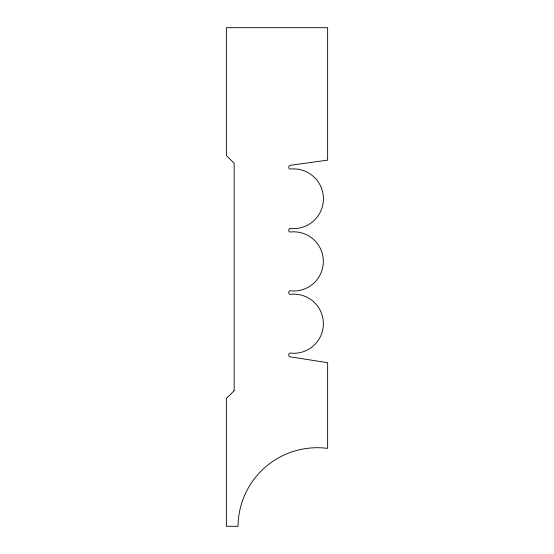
<?xml version="1.0" encoding="UTF-8"?>
<svg xmlns="http://www.w3.org/2000/svg" width="554" height="554" viewBox="0 0 554 554"><rect width="100%" height="100%" fill="white"/><g stroke="black" fill="none" stroke-linecap="round" stroke-linejoin="round"><path stroke-width="0.83" d="M234.148 390.709L226.364 398.499L226.364 526.3L238.047 526.3A79.257 79.257 0 0 1 327.636 448.394L327.636 362.697L290.254 356.818A1.946 1.946 0 0 1 290.054 353.043A29.57 29.57 0 0 0 323.37 323.64A29.57 29.57 0 0 0 289.922 294.396A1.946 1.946 0 0 1 289.943 290.76A29.591 29.591 0 0 0 323.335 261.405A29.591 29.591 0 0 0 289.929 232.071A1.946 1.946 0 0 1 289.943 228.435A29.881 29.881 0 0 0 323.432 198.831A29.881 29.881 0 0 0 290.067 169.095A1.946 1.946 0 0 1 290.254 165.321L327.636 160.141L327.636 27.7L226.364 27.7L226.364 155.501L234.148 163.292L234.148 390.709"/></g></svg>
